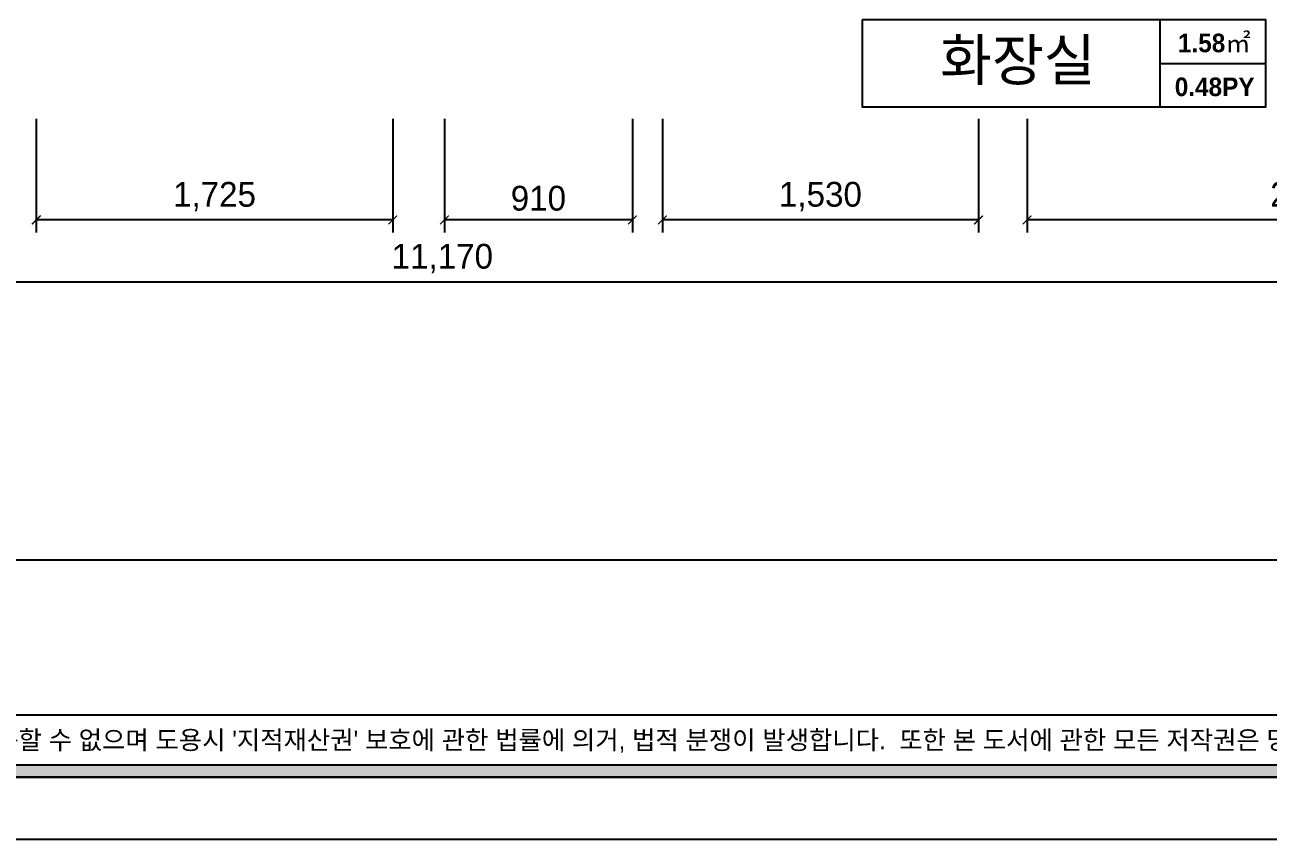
# Model space of a CAD drawing. Header units: inches. Extents: x 45519 to 207552, y -100391 to 47052.
# Drawn here: x 178313 to 184330, y 18587 to 22528 of the extents above; entities that cross this region are included whole.
import ezdxf
from ezdxf.enums import TextEntityAlignment as Align

# ---------------------------------------------------------------- set-up
doc = ezdxf.new("R2010")
doc.units = ezdxf.units.IN
doc.header["$LTSCALE"] = 100
doc.header["$MEASUREMENT"] = 0
doc.header["$PDSIZE"] = 700.071425
for name, color, linetype in [('0-ELC TEXT', 7, 'Continuous'), ('03-TEXT', 3, 'Continuous'), ('07-DIM', 1, 'Continuous'), ('7', 7, 'Continuous'), ('F-SYM', 7, 'Continuous'), ('FORM(YOURNAME)-11', 1, 'Continuous')]:
    doc.layers.add(name, color=color, linetype=linetype)
doc.styles.add('YOURNAME', font='HY울릉도M.TTF')
doc.styles.add('넥슨고딕', font='NEXONLv1GothicBold.ttf')
doc.styles.add('마감재', font='stylu.ttf')
doc.styles.add('코레일둥고', font='Korail_Round_Gothic_Medium.ttf')
doc.dimstyles.new('벽치수 Copy of DIM-50', dxfattribs={"dimscale": 60, "dimtxt": 2, "dimasz": 0.7, "dimexe": 1, "dimexo": 1, "dimgap": 0.7, "dimtad": 1, "dimdec": 0, "dimzin": 1, "dimdsep": 46, "dimlunit": 6, "dimtxsty": '마감재', "dimblk": 'ARCHTICK', "dimcen": -0.09, "dimclrd": 1, "dimclre": 1, "dimclrt": 3, "dimadec": 0, "dimazin": 0, "dimtfac": 1, "dimtdec": 0, "dimtix": 1, "dimtmove": 2, "dimatfit": 0, "dimldrblk": 'ARCHTICK', "dimfxl": 0, "dimtolj": 1, "dimtzin": 0, "dimarcsym": 0})

# ---------------------------------------------------------------- blocks, each defined once
blk = doc.blocks.new('FORM-PLAN')
at = {"layer": 'FORM(YOURNAME)-11'}
h = blk.add_hatch(color=256, dxfattribs=at)
h.dxf.hatch_style = 1
h.paths.add_polyline_path([(-71444, 55115), (10556, 55115), (10556, 54915), (-71444, 54915)])
h.paths.add_polyline_path([(-71444, -2085), (10556, -2085), (10556, -2285), (-71444, -2285)])
at = {"layer": 'Defpoints', "color": 158}
blk.add_line((1346, -1285), (-71444, -1285), dxfattribs=at)
for points in [[(-71444, -2285), (10556, -2285), (10556, 55115), (-71444, 55115)], [(-69444, 53115), (-64, 53115), (-64, 1215), (-69444, 1215)]]:
    blk.add_lwpolyline(points, close=True, dxfattribs=at)
at = {"layer": 'FORM(YOURNAME)-11', "color": 250}
blk.add_lwpolyline([(-72444, -3285), (11556, -3285), (11556, 56115), (-72444, 56115)], close=True, dxfattribs=at)
at = {"layer": 'FORM(YOURNAME)-11'}
blk.add_lwpolyline([(-71444, -2085), (10556, -2085), (10556, -2285), (-71444, -2285)], close=True, dxfattribs=at)
at = {"layer": 'FORM(YOURNAME)-11', "color": 1, "style": 'YOURNAME'}
blk.add_text("- 본 도서는 어떠한 경우에도 무단으로 도용할 수 없으며 도용시 '지적재산권' 보호에 관한 법률에 의거, 법적 분쟁이 발생합니다.  또한 본 도서에 관한 모든 저작권은 당사에 있습니다. -", height=300, dxfattribs=at).set_placement((-32990, -1685), align=Align.MIDDLE_CENTER)
at = {"layer": 'FORM(YOURNAME)-11', "color": 3, "style": 'YOURNAME'}
for tag, height, p in [('1', 450, (9905, 18188)), ('2', 450, (9905, 17544)), ('3', 450, (9905, 16257)), ('4', 450, (9905, 14326)), ('5', 515, (9905, 12009)), ('6', 515, (9905, 9757)), ('7', 515, (9905, 7504)), ('8', 515, (9905, 5252)), ('9', 515, (9905, 2999)), ('10', 515, (5655, 811)), ('11', 515, (9905, 747)), ('12', 515, (5655, -1441)), ('13', 515, (9905, -1441))]:
    blk.add_attdef(tag, text='', height=height, dxfattribs=at).set_placement(p, align=Align.MIDDLE_RIGHT)
blk = doc.blocks.new('*U425')
at = {"layer": 'F-SYM', "xscale": 0.3, "yscale": 0.3, "zscale": 0.3}
blk.add_blockref('FORM-PLAN', (190585.1, 19572.3), dxfattribs=at)
blk = doc.blocks.new('_ArchTick')
at = {"color": 0, "linetype": 'ByBlock', "const_width": 0.15}
blk.add_lwpolyline([(-0.5, -0.5), (0.5, 0.5)], dxfattribs=at)
blk = doc.blocks.new('*D162')
at = {"layer": '07-DIM', "color": 1, "lineweight": -2}
for p, q in [((174747.9, 22073.9), (174747.9, 21223.9)), ((185917.9, 22073.9), (185917.9, 21223.9)), ((174747.9, 21283.9), (185917.9, 21283.9))]:
    blk.add_line(p, q, dxfattribs=at)
at = {"layer": 'Defpoints', "color": 0}
for p in [(174747.9, 22133.9), (185917.9, 22133.9), (185917.9, 21283.9)]:
    blk.add_point(p, dxfattribs=at)
at = {"layer": '07-DIM', "color": 1, "lineweight": -2, "xscale": 42, "yscale": 42, "zscale": 42, "rotation": 180}
blk.add_blockref('_ArchTick', (174747.9, 21283.9), dxfattribs=at)
at = {"layer": '07-DIM', "color": 1, "lineweight": -2, "xscale": 42, "yscale": 42, "zscale": 42}
blk.add_blockref('_ArchTick', (185917.9, 21283.9), dxfattribs=at)
at = {"layer": '07-DIM', "color": 3, "insert": (180332.9, 21397.1), "char_height": 120, "attachment_point": 5, "style": '마감재'}
blk.add_mtext('\\A1;11,170', dxfattribs=at)
blk = doc.blocks.new('*D163')
at = {"layer": '07-DIM', "color": 1, "lineweight": -2}
for p, q in [((178367.9, 22073.9), (178367.9, 21523.9)), ((180092.9, 22073.9), (180092.9, 21523.9)), ((180092.9, 21583.9), (178367.9, 21583.9))]:
    blk.add_line(p, q, dxfattribs=at)
at = {"layer": 'Defpoints', "color": 0}
for p in [(178367.9, 22133.9), (180092.9, 22133.9), (178367.9, 21583.9)]:
    blk.add_point(p, dxfattribs=at)
at = {"layer": '07-DIM', "color": 1, "lineweight": -2, "xscale": 42, "yscale": 42, "zscale": 42, "rotation": 180}
blk.add_blockref('_ArchTick', (178367.9, 21583.9), dxfattribs=at)
at = {"layer": '07-DIM', "color": 1, "lineweight": -2, "xscale": 42, "yscale": 42, "zscale": 42}
blk.add_blockref('_ArchTick', (180092.9, 21583.9), dxfattribs=at)
at = {"layer": '07-DIM', "color": 3, "insert": (179230.4, 21696.7), "char_height": 120, "attachment_point": 5, "style": '마감재'}
blk.add_mtext('\\A1;1,725', dxfattribs=at)
blk = doc.blocks.new('*D164')
at = {"layer": '07-DIM', "color": 1, "lineweight": -2}
for p, q in [((183162.9, 22073.9), (183162.9, 21523.9)), ((185917.9, 22073.9), (185917.9, 21523.9)), ((185917.9, 21583.9), (183162.9, 21583.9))]:
    blk.add_line(p, q, dxfattribs=at)
at = {"layer": 'Defpoints', "color": 0}
for p in [(183162.9, 22133.9), (185917.9, 22133.9), (183162.9, 21583.9)]:
    blk.add_point(p, dxfattribs=at)
at = {"layer": '07-DIM', "color": 1, "lineweight": -2, "xscale": 42, "yscale": 42, "zscale": 42, "rotation": 180}
blk.add_blockref('_ArchTick', (183162.9, 21583.9), dxfattribs=at)
at = {"layer": '07-DIM', "color": 1, "lineweight": -2, "xscale": 42, "yscale": 42, "zscale": 42}
blk.add_blockref('_ArchTick', (185917.9, 21583.9), dxfattribs=at)
at = {"layer": '07-DIM', "color": 3, "insert": (184540.4, 21696.7), "char_height": 120, "attachment_point": 5, "style": '마감재'}
blk.add_mtext('\\A1;2,755', dxfattribs=at)
blk = doc.blocks.new('*D166')
at = {"layer": '07-DIM', "color": 1, "lineweight": -2}
for p, q in [((180342.9, 22073.9), (180342.9, 21523.9)), ((181252.9, 22073.9), (181252.9, 21523.9)), ((181252.9, 21583.9), (180342.9, 21583.9))]:
    blk.add_line(p, q, dxfattribs=at)
at = {"layer": 'Defpoints', "color": 0}
for p in [(180342.9, 22133.9), (181252.9, 22133.9), (180342.9, 21583.9)]:
    blk.add_point(p, dxfattribs=at)
at = {"layer": '07-DIM', "color": 1, "lineweight": -2, "xscale": 42, "yscale": 42, "zscale": 42, "rotation": 180}
blk.add_blockref('_ArchTick', (180342.9, 21583.9), dxfattribs=at)
at = {"layer": '07-DIM', "color": 1, "lineweight": -2, "xscale": 42, "yscale": 42, "zscale": 42}
blk.add_blockref('_ArchTick', (181252.9, 21583.9), dxfattribs=at)
at = {"layer": '07-DIM', "color": 3, "insert": (180797.9, 21688.3), "char_height": 120, "attachment_point": 5, "style": '마감재'}
blk.add_mtext('\\A1;910', dxfattribs=at)
blk = doc.blocks.new('*D167')
at = {"layer": '07-DIM', "color": 1, "lineweight": -2}
for p, q in [((181397.9, 22073.9), (181397.9, 21523.9)), ((182927.9, 22073.9), (182927.9, 21523.9)), ((182927.9, 21583.9), (181397.9, 21583.9))]:
    blk.add_line(p, q, dxfattribs=at)
at = {"layer": 'Defpoints', "color": 0}
for p in [(181397.9, 22133.9), (182927.9, 22133.9), (181397.9, 21583.9)]:
    blk.add_point(p, dxfattribs=at)
at = {"layer": '07-DIM', "color": 1, "lineweight": -2, "xscale": 42, "yscale": 42, "zscale": 42, "rotation": 180}
blk.add_blockref('_ArchTick', (181397.9, 21583.9), dxfattribs=at)
at = {"layer": '07-DIM', "color": 1, "lineweight": -2, "xscale": 42, "yscale": 42, "zscale": 42}
blk.add_blockref('_ArchTick', (182927.9, 21583.9), dxfattribs=at)
at = {"layer": '07-DIM', "color": 3, "insert": (182162.9, 21697.1), "char_height": 120, "attachment_point": 5, "style": '마감재'}
blk.add_mtext('\\A1;1,530', dxfattribs=at)

msp = doc.modelspace()

# ---------------------------------------------------------------- linework, layer by layer
at = {"layer": '0-ELC TEXT'}
for p, q in [((183807, 22129.3), (183807, 22553.8)), ((183807, 22341.5), (184316.7, 22341.5))]:
    msp.add_line(p, q, dxfattribs=at)
msp.add_lwpolyline([(182367, 22553.8), (184316.7, 22553.8), (184316.7, 22129.3), (182367, 22129.3)], close=True, dxfattribs=at)

# ---------------------------------------------------------------- block references
at = {"layer": '7'}
msp.add_blockref('*U425', (0, 0), dxfattribs=at)

# ---------------------------------------------------------------- texts
at = {"layer": '03-TEXT'}
for s, height, style, p in [('화장실', 200, '코레일둥고', (183118.6, 22258.2)), ('1.58㎡', 90, '넥슨고딕', (184069.2, 22395.6)), ('0.48PY', 90, '넥슨고딕', (184071.1, 22183.4))]:
    msp.add_text(s, height=height, dxfattribs=dict(at, style=style)).set_placement(p, align=Align.CENTER)

# ---------------------------------------------------------------- dimensions: what is measured, and where the dimension line sits
at = {"layer": '07-DIM'}
for base, p1, p2, picture, middle in [((185917.9, 21283.9), (174747.9, 22133.9), (185917.9, 22133.9), '*D162', (180332.9, 21397.1)), ((178367.9, 21583.9), (180092.9, 22133.9), (178367.9, 22133.9), '*D163', (179230.4, 21696.7)), ((180342.9, 21583.9), (181252.9, 22133.9), (180342.9, 22133.9), '*D166', (180797.9, 21688.3)), ((181397.9, 21583.9), (182927.9, 22133.9), (181397.9, 22133.9), '*D167', (182162.9, 21697.1)), ((183162.9, 21583.9), (185917.9, 22133.9), (183162.9, 22133.9), '*D164', (184540.4, 21696.7))]:
    dim = msp.add_linear_dim(base=base, p1=p1, p2=p2, dimstyle='벽치수 Copy of DIM-50', dxfattribs=at)
    dim.commit()
    dim.dimension.update_dxf_attribs({"geometry": picture, "text_midpoint": middle})

doc.saveas('drawing.dxf')
